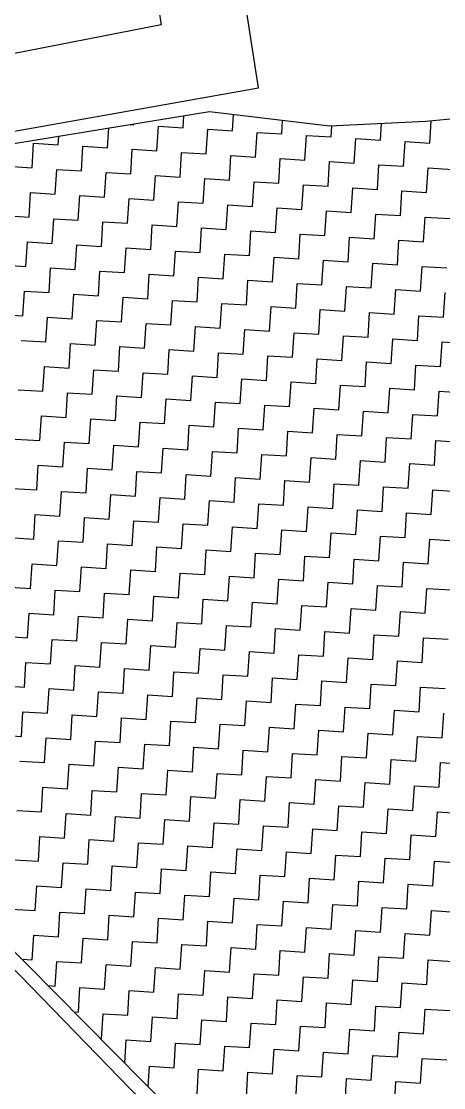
# Model space of a CAD drawing. Header units: metres. Extents: x 278801 to 279668, y 2074665 to 2075564.
# Drawn here: x 279545.5 to 279565.4, y 2075062.3 to 2075112.5 of the extents above; entities that cross this region are included whole.
import ezdxf

# ---------------------------------------------------------------- set-up
doc = ezdxf.new("R2010")
doc.units = ezdxf.units.M
doc.layers.add('POLY_HATCH', color=12, linetype='Continuous')
doc.layers.add('POLY_ROAD', color=30, linetype='Continuous')

msp = doc.modelspace()

# ---------------------------------------------------------------- linework, layer by layer
at = {"layer": 'POLY_HATCH'}
for p, q in [((279521.397, 2075102.911), (279554.375, 2075108.286)), ((279554.375, 2075108.286), (279560.022, 2075107.605)), ((279560.022, 2075107.605), (279564.573, 2075107.825)), ((279564.573, 2075107.825), (279568.504, 2075108.21)), ((279553.365, 2075060.42), (279516.886, 2075097.272))]:
    msp.add_line(p, q, dxfattribs=at)
at = {"layer": 'POLY_HATCH', "linetype": 'Continuous'}
for p, q in [((279553.13, 2075107.522), (279553.166, 2075108.089)), ((279555.454, 2075107.377), (279555.502, 2075108.15)), ((279557.778, 2075107.232), (279557.818, 2075107.871)), ((279564.75, 2075106.797), (279564.815, 2075107.849)), ((279549.572, 2075106.577), (279549.63, 2075107.513)), ((279550.638, 2075107.677), (279550.806, 2075107.667)), ((279550.806, 2075107.667), (279550.809, 2075107.705)), ((279551.896, 2075106.432), (279551.968, 2075107.594)), ((279551.968, 2075107.594), (279553.13, 2075107.522)), ((279554.22, 2075106.287), (279554.292, 2075107.449)), ((279554.292, 2075107.449), (279555.454, 2075107.377)), ((279556.544, 2075106.142), (279556.616, 2075107.304)), ((279556.616, 2075107.304), (279557.778, 2075107.232)), ((279560.102, 2075107.087), (279560.135, 2075107.61)), ((279562.426, 2075106.942), (279562.475, 2075107.723)), ((279546.013, 2075105.633), (279546.086, 2075106.795)), ((279546.086, 2075106.795), (279547.248, 2075106.722)), ((279547.248, 2075106.722), (279547.273, 2075107.129)), ((279558.868, 2075105.997), (279558.94, 2075107.159)), ((279558.94, 2075107.159), (279560.102, 2075107.087)), ((279561.191, 2075105.852), (279561.264, 2075107.014)), ((279561.264, 2075107.014), (279562.426, 2075106.942)), ((279563.515, 2075105.707), (279563.588, 2075106.869)), ((279563.588, 2075106.869), (279564.75, 2075106.797)), ((279548.337, 2075105.488), (279548.41, 2075106.65)), ((279548.41, 2075106.65), (279549.572, 2075106.577)), ((279550.661, 2075105.343), (279550.734, 2075106.505)), ((279550.734, 2075106.505), (279551.896, 2075106.432)), ((279552.985, 2075105.198), (279553.058, 2075106.36)), ((279553.058, 2075106.36), (279554.22, 2075106.287)), ((279555.309, 2075105.053), (279555.382, 2075106.215)), ((279555.382, 2075106.215), (279556.544, 2075106.142)), ((279557.633, 2075104.908), (279557.706, 2075106.07)), ((279557.706, 2075106.07), (279558.868, 2075105.997)), ((279559.957, 2075104.763), (279560.029, 2075105.925)), ((279560.029, 2075105.925), (279561.191, 2075105.852)), ((279562.281, 2075104.618), (279562.353, 2075105.78)), ((279562.353, 2075105.78), (279563.515, 2075105.707)), ((279544.852, 2075105.705), (279546.013, 2075105.633)), ((279547.103, 2075104.398), (279547.175, 2075105.56)), ((279547.175, 2075105.56), (279548.337, 2075105.488)), ((279549.427, 2075104.253), (279549.499, 2075105.415)), ((279549.499, 2075105.415), (279550.661, 2075105.343)), ((279551.751, 2075104.108), (279551.823, 2075105.27)), ((279551.823, 2075105.27), (279552.985, 2075105.198)), ((279564.605, 2075104.473), (279564.677, 2075105.635)), ((279564.677, 2075105.635), (279565.839, 2075105.562)), ((279554.075, 2075103.963), (279554.147, 2075105.125)), ((279554.147, 2075105.125), (279555.309, 2075105.053)), ((279556.399, 2075103.818), (279556.471, 2075104.98)), ((279556.471, 2075104.98), (279557.633, 2075104.908)), ((279558.723, 2075103.673), (279558.795, 2075104.835)), ((279558.795, 2075104.835), (279559.957, 2075104.763)), ((279545.869, 2075103.309), (279545.941, 2075104.471)), ((279545.941, 2075104.471), (279547.103, 2075104.398)), ((279548.192, 2075103.164), (279548.265, 2075104.326)), ((279548.265, 2075104.326), (279549.427, 2075104.253)), ((279561.046, 2075103.529), (279561.119, 2075104.69)), ((279561.119, 2075104.69), (279562.281, 2075104.618)), ((279563.37, 2075103.384), (279563.443, 2075104.545)), ((279563.443, 2075104.545), (279564.605, 2075104.473)), ((279550.516, 2075103.019), (279550.589, 2075104.181)), ((279550.589, 2075104.181), (279551.751, 2075104.108)), ((279552.84, 2075102.874), (279552.913, 2075104.036)), ((279552.913, 2075104.036), (279554.075, 2075103.963)), ((279555.164, 2075102.729), (279555.237, 2075103.891)), ((279555.237, 2075103.891), (279556.399, 2075103.818)), ((279557.488, 2075102.584), (279557.561, 2075103.746)), ((279557.561, 2075103.746), (279558.723, 2075103.673)), ((279544.707, 2075103.381), (279545.869, 2075103.309)), ((279546.958, 2075102.074), (279547.03, 2075103.236)), ((279547.03, 2075103.236), (279548.192, 2075103.164)), ((279559.812, 2075102.439), (279559.885, 2075103.601)), ((279559.885, 2075103.601), (279561.046, 2075103.529)), ((279562.136, 2075102.294), (279562.208, 2075103.456)), ((279562.208, 2075103.456), (279563.37, 2075103.384)), ((279564.46, 2075102.149), (279564.532, 2075103.311)), ((279564.532, 2075103.311), (279565.694, 2075103.239)), ((279549.282, 2075101.929), (279549.354, 2075103.091)), ((279549.354, 2075103.091), (279550.516, 2075103.019)), ((279551.606, 2075101.784), (279551.678, 2075102.946)), ((279551.678, 2075102.946), (279552.84, 2075102.874)), ((279553.93, 2075101.639), (279554.002, 2075102.801)), ((279554.002, 2075102.801), (279555.164, 2075102.729)), ((279556.254, 2075101.495), (279556.326, 2075102.656)), ((279556.326, 2075102.656), (279557.488, 2075102.584)), ((279558.578, 2075101.35), (279558.65, 2075102.512)), ((279558.65, 2075102.512), (279559.812, 2075102.439)), ((279560.902, 2075101.205), (279560.974, 2075102.367)), ((279560.974, 2075102.367), (279562.136, 2075102.294)), ((279563.225, 2075101.06), (279563.298, 2075102.222)), ((279563.298, 2075102.222), (279564.46, 2075102.149)), ((279545.724, 2075100.985), (279545.796, 2075102.147)), ((279545.796, 2075102.147), (279546.958, 2075102.074)), ((279548.047, 2075100.84), (279548.12, 2075102.002)), ((279548.12, 2075102.002), (279549.282, 2075101.929)), ((279550.371, 2075100.695), (279550.444, 2075101.857)), ((279550.444, 2075101.857), (279551.606, 2075101.784)), ((279552.695, 2075100.55), (279552.768, 2075101.712)), ((279552.768, 2075101.712), (279553.93, 2075101.639)), ((279555.019, 2075100.405), (279555.092, 2075101.567)), ((279555.092, 2075101.567), (279556.254, 2075101.495)), ((279557.343, 2075100.26), (279557.416, 2075101.422)), ((279557.416, 2075101.422), (279558.578, 2075101.35)), ((279559.667, 2075100.115), (279559.74, 2075101.277)), ((279559.74, 2075101.277), (279560.902, 2075101.205)), ((279544.562, 2075101.057), (279545.724, 2075100.985)), ((279546.813, 2075099.75), (279546.885, 2075100.912)), ((279546.885, 2075100.912), (279548.047, 2075100.84)), ((279549.137, 2075099.606), (279549.209, 2075100.767)), ((279549.209, 2075100.767), (279550.371, 2075100.695)), ((279561.991, 2075099.97), (279562.063, 2075101.132)), ((279562.063, 2075101.132), (279563.225, 2075101.06)), ((279564.315, 2075099.825), (279564.387, 2075100.987)), ((279564.387, 2075100.987), (279565.549, 2075100.915)), ((279551.461, 2075099.461), (279551.533, 2075100.622)), ((279551.533, 2075100.622), (279552.695, 2075100.55)), ((279553.785, 2075099.316), (279553.857, 2075100.478)), ((279553.857, 2075100.478), (279555.019, 2075100.405)), ((279556.109, 2075099.171), (279556.181, 2075100.333)), ((279556.181, 2075100.333), (279557.343, 2075100.26)), ((279545.579, 2075098.661), (279545.651, 2075099.823)), ((279545.651, 2075099.823), (279546.813, 2075099.75)), ((279558.433, 2075099.026), (279558.505, 2075100.188)), ((279558.505, 2075100.188), (279559.667, 2075100.115)), ((279560.757, 2075098.881), (279560.829, 2075100.043)), ((279560.829, 2075100.043), (279561.991, 2075099.97)), ((279563.08, 2075098.736), (279563.153, 2075099.898)), ((279563.153, 2075099.898), (279564.315, 2075099.825)), ((279565.404, 2075098.591), (279565.477, 2075099.753)), ((279547.902, 2075098.516), (279547.975, 2075099.678)), ((279547.975, 2075099.678), (279549.137, 2075099.606)), ((279550.226, 2075098.371), (279550.299, 2075099.533)), ((279550.299, 2075099.533), (279551.461, 2075099.461)), ((279552.55, 2075098.226), (279552.623, 2075099.388)), ((279552.623, 2075099.388), (279553.785, 2075099.316)), ((279554.874, 2075098.081), (279554.947, 2075099.243)), ((279554.947, 2075099.243), (279556.109, 2075099.171)), ((279544.417, 2075098.733), (279545.579, 2075098.661)), ((279557.198, 2075097.936), (279557.271, 2075099.098)), ((279557.271, 2075099.098), (279558.433, 2075099.026)), ((279559.522, 2075097.791), (279559.595, 2075098.953)), ((279559.595, 2075098.953), (279560.757, 2075098.881)), ((279561.846, 2075097.646), (279561.919, 2075098.808)), ((279561.919, 2075098.808), (279563.08, 2075098.736)), ((279546.668, 2075097.427), (279546.741, 2075098.589)), ((279546.741, 2075098.589), (279547.902, 2075098.516)), ((279548.992, 2075097.282), (279549.064, 2075098.444)), ((279549.064, 2075098.444), (279550.226, 2075098.371)), ((279551.316, 2075097.137), (279551.388, 2075098.299)), ((279551.388, 2075098.299), (279552.55, 2075098.226)), ((279564.17, 2075097.501), (279564.242, 2075098.663)), ((279564.242, 2075098.663), (279565.404, 2075098.591)), ((279553.64, 2075096.992), (279553.712, 2075098.154)), ((279553.712, 2075098.154), (279554.874, 2075098.081)), ((279555.964, 2075096.847), (279556.036, 2075098.009)), ((279556.036, 2075098.009), (279557.198, 2075097.936)), ((279558.288, 2075096.702), (279558.36, 2075097.864)), ((279558.36, 2075097.864), (279559.522, 2075097.791)), ((279560.612, 2075096.557), (279560.684, 2075097.719)), ((279560.684, 2075097.719), (279561.846, 2075097.646)), ((279545.506, 2075097.499), (279546.668, 2075097.427)), ((279547.758, 2075096.192), (279547.83, 2075097.354)), ((279547.83, 2075097.354), (279548.992, 2075097.282)), ((279550.081, 2075096.047), (279550.154, 2075097.209)), ((279550.154, 2075097.209), (279551.316, 2075097.137)), ((279562.935, 2075096.412), (279563.008, 2075097.574)), ((279563.008, 2075097.574), (279564.17, 2075097.501)), ((279565.259, 2075096.267), (279565.332, 2075097.429)), ((279565.332, 2075097.429), (279566.494, 2075097.356)), ((279552.405, 2075095.902), (279552.478, 2075097.064)), ((279552.478, 2075097.064), (279553.64, 2075096.992)), ((279554.729, 2075095.757), (279554.802, 2075096.919)), ((279554.802, 2075096.919), (279555.964, 2075096.847)), ((279557.053, 2075095.612), (279557.126, 2075096.774)), ((279557.126, 2075096.774), (279558.288, 2075096.702)), ((279546.523, 2075095.103), (279546.596, 2075096.265)), ((279546.596, 2075096.265), (279547.758, 2075096.192)), ((279559.377, 2075095.467), (279559.45, 2075096.629)), ((279559.45, 2075096.629), (279560.612, 2075096.557)), ((279561.701, 2075095.322), (279561.774, 2075096.484)), ((279561.774, 2075096.484), (279562.935, 2075096.412)), ((279564.025, 2075095.177), (279564.097, 2075096.339)), ((279564.097, 2075096.339), (279565.259, 2075096.267)), ((279548.847, 2075094.958), (279548.919, 2075096.12)), ((279548.919, 2075096.12), (279550.081, 2075096.047)), ((279551.171, 2075094.813), (279551.243, 2075095.975)), ((279551.243, 2075095.975), (279552.405, 2075095.902)), ((279553.495, 2075094.668), (279553.567, 2075095.83)), ((279553.567, 2075095.83), (279554.729, 2075095.757)), ((279555.819, 2075094.523), (279555.891, 2075095.685)), ((279555.891, 2075095.685), (279557.053, 2075095.612)), ((279545.361, 2075095.175), (279546.523, 2075095.103)), ((279558.143, 2075094.378), (279558.215, 2075095.54)), ((279558.215, 2075095.54), (279559.377, 2075095.467)), ((279560.467, 2075094.233), (279560.539, 2075095.395)), ((279560.539, 2075095.395), (279561.701, 2075095.322)), ((279562.791, 2075094.088), (279562.863, 2075095.25)), ((279562.863, 2075095.25), (279564.025, 2075095.177)), ((279547.613, 2075093.868), (279547.685, 2075095.03)), ((279547.685, 2075095.03), (279548.847, 2075094.958)), ((279549.936, 2075093.723), (279550.009, 2075094.885)), ((279550.009, 2075094.885), (279551.171, 2075094.813)), ((279552.26, 2075093.578), (279552.333, 2075094.74)), ((279552.333, 2075094.74), (279553.495, 2075094.668)), ((279565.114, 2075093.943), (279565.187, 2075095.105)), ((279565.187, 2075095.105), (279566.349, 2075095.032)), ((279554.584, 2075093.433), (279554.657, 2075094.595)), ((279554.657, 2075094.595), (279555.819, 2075094.523)), ((279556.908, 2075093.288), (279556.981, 2075094.45)), ((279556.981, 2075094.45), (279558.143, 2075094.378)), ((279559.232, 2075093.143), (279559.305, 2075094.305)), ((279559.305, 2075094.305), (279560.467, 2075094.233)), ((279561.556, 2075092.998), (279561.629, 2075094.16)), ((279561.629, 2075094.16), (279562.791, 2075094.088)), ((279546.378, 2075092.779), (279546.451, 2075093.941)), ((279546.451, 2075093.941), (279547.613, 2075093.868)), ((279548.702, 2075092.634), (279548.775, 2075093.796)), ((279548.775, 2075093.796), (279549.936, 2075093.723)), ((279563.88, 2075092.853), (279563.952, 2075094.015)), ((279563.952, 2075094.015), (279565.114, 2075093.943)), ((279551.026, 2075092.489), (279551.098, 2075093.651)), ((279551.098, 2075093.651), (279552.26, 2075093.578)), ((279553.35, 2075092.344), (279553.422, 2075093.506)), ((279553.422, 2075093.506), (279554.584, 2075093.433)), ((279555.674, 2075092.199), (279555.746, 2075093.361)), ((279555.746, 2075093.361), (279556.908, 2075093.288)), ((279557.998, 2075092.054), (279558.07, 2075093.216)), ((279558.07, 2075093.216), (279559.232, 2075093.143)), ((279545.216, 2075092.851), (279546.378, 2075092.779)), ((279547.468, 2075091.544), (279547.54, 2075092.706)), ((279547.54, 2075092.706), (279548.702, 2075092.634)), ((279560.322, 2075091.909), (279560.394, 2075093.071)), ((279560.394, 2075093.071), (279561.556, 2075092.998)), ((279562.646, 2075091.764), (279562.718, 2075092.926)), ((279562.718, 2075092.926), (279563.88, 2075092.853)), ((279564.969, 2075091.619), (279565.042, 2075092.781)), ((279565.042, 2075092.781), (279566.204, 2075092.708)), ((279549.792, 2075091.399), (279549.864, 2075092.561)), ((279549.864, 2075092.561), (279551.026, 2075092.489)), ((279552.115, 2075091.254), (279552.188, 2075092.416)), ((279552.188, 2075092.416), (279553.35, 2075092.344)), ((279554.439, 2075091.109), (279554.512, 2075092.271)), ((279554.512, 2075092.271), (279555.674, 2075092.199)), ((279556.763, 2075090.964), (279556.836, 2075092.126)), ((279556.836, 2075092.126), (279557.998, 2075092.054)), ((279559.087, 2075090.819), (279559.16, 2075091.981)), ((279559.16, 2075091.981), (279560.322, 2075091.909)), ((279561.411, 2075090.674), (279561.484, 2075091.836)), ((279561.484, 2075091.836), (279562.646, 2075091.764)), ((279563.735, 2075090.529), (279563.808, 2075091.691)), ((279563.808, 2075091.691), (279564.969, 2075091.619)), ((279546.233, 2075090.455), (279546.306, 2075091.617)), ((279546.306, 2075091.617), (279547.468, 2075091.544)), ((279548.557, 2075090.31), (279548.63, 2075091.472)), ((279548.63, 2075091.472), (279549.792, 2075091.399)), ((279550.881, 2075090.165), (279550.953, 2075091.327)), ((279550.953, 2075091.327), (279552.115, 2075091.254)), ((279553.205, 2075090.02), (279553.277, 2075091.182)), ((279553.277, 2075091.182), (279554.439, 2075091.109)), ((279555.529, 2075089.875), (279555.601, 2075091.037)), ((279555.601, 2075091.037), (279556.763, 2075090.964)), ((279557.853, 2075089.73), (279557.925, 2075090.892)), ((279557.925, 2075090.892), (279559.087, 2075090.819)), ((279560.177, 2075089.585), (279560.249, 2075090.747)), ((279560.249, 2075090.747), (279561.411, 2075090.674)), ((279545.071, 2075090.527), (279546.233, 2075090.455)), ((279547.323, 2075089.22), (279547.395, 2075090.382)), ((279547.395, 2075090.382), (279548.557, 2075090.31)), ((279549.647, 2075089.075), (279549.719, 2075090.237)), ((279549.719, 2075090.237), (279550.881, 2075090.165)), ((279562.501, 2075089.44), (279562.573, 2075090.602)), ((279562.573, 2075090.602), (279563.735, 2075090.529)), ((279564.825, 2075089.295), (279564.897, 2075090.457)), ((279564.897, 2075090.457), (279566.059, 2075090.385)), ((279551.97, 2075088.93), (279552.043, 2075090.092)), ((279552.043, 2075090.092), (279553.205, 2075090.02)), ((279554.294, 2075088.785), (279554.367, 2075089.947)), ((279554.367, 2075089.947), (279555.529, 2075089.875)), ((279556.618, 2075088.64), (279556.691, 2075089.802)), ((279556.691, 2075089.802), (279557.853, 2075089.73)), ((279558.942, 2075088.496), (279559.015, 2075089.657)), ((279559.015, 2075089.657), (279560.177, 2075089.585)), ((279546.088, 2075088.131), (279546.161, 2075089.293)), ((279546.161, 2075089.293), (279547.323, 2075089.22)), ((279548.412, 2075087.986), (279548.485, 2075089.148)), ((279548.485, 2075089.148), (279549.647, 2075089.075)), ((279561.266, 2075088.351), (279561.339, 2075089.512)), ((279561.339, 2075089.512), (279562.501, 2075089.44)), ((279563.59, 2075088.206), (279563.663, 2075089.368)), ((279563.663, 2075089.368), (279564.825, 2075089.295)), ((279550.736, 2075087.841), (279550.808, 2075089.003)), ((279550.808, 2075089.003), (279551.97, 2075088.93)), ((279553.06, 2075087.696), (279553.132, 2075088.858)), ((279553.132, 2075088.858), (279554.294, 2075088.785)), ((279555.384, 2075087.551), (279555.456, 2075088.713)), ((279555.456, 2075088.713), (279556.618, 2075088.64)), ((279544.926, 2075088.203), (279546.088, 2075088.131)), ((279557.708, 2075087.406), (279557.78, 2075088.568)), ((279557.78, 2075088.568), (279558.942, 2075088.496)), ((279560.032, 2075087.261), (279560.104, 2075088.423)), ((279560.104, 2075088.423), (279561.266, 2075088.351)), ((279562.356, 2075087.116), (279562.428, 2075088.278)), ((279562.428, 2075088.278), (279563.59, 2075088.206)), ((279564.68, 2075086.971), (279564.752, 2075088.133)), ((279564.752, 2075088.133), (279565.914, 2075088.061)), ((279547.178, 2075086.896), (279547.25, 2075088.058)), ((279547.25, 2075088.058), (279548.412, 2075087.986)), ((279549.502, 2075086.751), (279549.574, 2075087.913)), ((279549.574, 2075087.913), (279550.736, 2075087.841)), ((279551.825, 2075086.606), (279551.898, 2075087.768)), ((279551.898, 2075087.768), (279553.06, 2075087.696)), ((279554.149, 2075086.462), (279554.222, 2075087.623)), ((279554.222, 2075087.623), (279555.384, 2075087.551)), ((279556.473, 2075086.317), (279556.546, 2075087.479)), ((279556.546, 2075087.479), (279557.708, 2075087.406)), ((279558.797, 2075086.172), (279558.87, 2075087.334)), ((279558.87, 2075087.334), (279560.032, 2075087.261)), ((279561.121, 2075086.027), (279561.194, 2075087.189)), ((279561.194, 2075087.189), (279562.356, 2075087.116)), ((279545.943, 2075085.807), (279546.016, 2075086.969)), ((279546.016, 2075086.969), (279547.178, 2075086.896)), ((279548.267, 2075085.662), (279548.34, 2075086.824)), ((279548.34, 2075086.824), (279549.502, 2075086.751)), ((279550.591, 2075085.517), (279550.664, 2075086.679)), ((279550.664, 2075086.679), (279551.825, 2075086.606)), ((279563.445, 2075085.882), (279563.518, 2075087.044)), ((279563.518, 2075087.044), (279564.68, 2075086.971)), ((279552.915, 2075085.372), (279552.987, 2075086.534)), ((279552.987, 2075086.534), (279554.149, 2075086.462)), ((279555.239, 2075085.227), (279555.311, 2075086.389)), ((279555.311, 2075086.389), (279556.473, 2075086.317)), ((279557.563, 2075085.082), (279557.635, 2075086.244)), ((279557.635, 2075086.244), (279558.797, 2075086.172)), ((279544.781, 2075085.879), (279545.943, 2075085.807)), ((279547.033, 2075084.572), (279547.105, 2075085.734)), ((279547.105, 2075085.734), (279548.267, 2075085.662)), ((279559.887, 2075084.937), (279559.959, 2075086.099)), ((279559.959, 2075086.099), (279561.121, 2075086.027)), ((279562.211, 2075084.792), (279562.283, 2075085.954)), ((279562.283, 2075085.954), (279563.445, 2075085.882)), ((279564.535, 2075084.647), (279564.607, 2075085.809)), ((279564.607, 2075085.809), (279565.769, 2075085.737)), ((279549.357, 2075084.428), (279549.429, 2075085.589)), ((279549.429, 2075085.589), (279550.591, 2075085.517)), ((279551.681, 2075084.283), (279551.753, 2075085.445)), ((279551.753, 2075085.445), (279552.915, 2075085.372)), ((279554.004, 2075084.138), (279554.077, 2075085.3)), ((279554.077, 2075085.3), (279555.239, 2075085.227)), ((279556.328, 2075083.993), (279556.401, 2075085.155)), ((279556.401, 2075085.155), (279557.563, 2075085.082)), ((279545.798, 2075083.483), (279545.871, 2075084.645)), ((279545.871, 2075084.645), (279547.033, 2075084.572)), ((279558.652, 2075083.848), (279558.725, 2075085.01)), ((279558.725, 2075085.01), (279559.887, 2075084.937)), ((279560.976, 2075083.703), (279561.049, 2075084.865)), ((279561.049, 2075084.865), (279562.211, 2075084.792)), ((279563.3, 2075083.558), (279563.373, 2075084.72)), ((279563.373, 2075084.72), (279564.535, 2075084.647)), ((279548.122, 2075083.338), (279548.195, 2075084.5)), ((279548.195, 2075084.5), (279549.357, 2075084.428)), ((279550.446, 2075083.193), (279550.519, 2075084.355)), ((279550.519, 2075084.355), (279551.681, 2075084.283)), ((279552.77, 2075083.048), (279552.842, 2075084.21)), ((279552.842, 2075084.21), (279554.004, 2075084.138)), ((279555.094, 2075082.903), (279555.166, 2075084.065)), ((279555.166, 2075084.065), (279556.328, 2075083.993)), ((279557.418, 2075082.758), (279557.49, 2075083.92)), ((279557.49, 2075083.92), (279558.652, 2075083.848)), ((279559.742, 2075082.613), (279559.814, 2075083.775)), ((279559.814, 2075083.775), (279560.976, 2075083.703)), ((279562.066, 2075082.468), (279562.138, 2075083.63)), ((279562.138, 2075083.63), (279563.3, 2075083.558)), ((279544.636, 2075083.556), (279545.798, 2075083.483)), ((279546.888, 2075082.249), (279546.96, 2075083.411)), ((279546.96, 2075083.411), (279548.122, 2075083.338)), ((279549.212, 2075082.104), (279549.284, 2075083.266)), ((279549.284, 2075083.266), (279550.446, 2075083.193)), ((279551.536, 2075081.959), (279551.608, 2075083.121)), ((279551.608, 2075083.121), (279552.77, 2075083.048)), ((279564.39, 2075082.323), (279564.462, 2075083.485)), ((279564.462, 2075083.485), (279565.624, 2075083.413)), ((279553.859, 2075081.814), (279553.932, 2075082.976)), ((279553.932, 2075082.976), (279555.094, 2075082.903)), ((279556.183, 2075081.669), (279556.256, 2075082.831)), ((279556.256, 2075082.831), (279557.418, 2075082.758)), ((279558.507, 2075081.524), (279558.58, 2075082.686)), ((279558.58, 2075082.686), (279559.742, 2075082.613)), ((279545.653, 2075081.159), (279545.726, 2075082.321)), ((279545.726, 2075082.321), (279546.888, 2075082.249)), ((279547.977, 2075081.014), (279548.05, 2075082.176)), ((279548.05, 2075082.176), (279549.212, 2075082.104)), ((279560.831, 2075081.379), (279560.904, 2075082.541)), ((279560.904, 2075082.541), (279562.066, 2075082.468)), ((279563.155, 2075081.234), (279563.228, 2075082.396)), ((279563.228, 2075082.396), (279564.39, 2075082.323)), ((279550.301, 2075080.869), (279550.374, 2075082.031)), ((279550.374, 2075082.031), (279551.536, 2075081.959)), ((279552.625, 2075080.724), (279552.698, 2075081.886)), ((279552.698, 2075081.886), (279553.859, 2075081.814)), ((279554.949, 2075080.579), (279555.021, 2075081.741)), ((279555.021, 2075081.741), (279556.183, 2075081.669)), ((279557.273, 2075080.434), (279557.345, 2075081.596)), ((279557.345, 2075081.596), (279558.507, 2075081.524)), ((279544.491, 2075081.232), (279545.653, 2075081.159)), ((279559.597, 2075080.289), (279559.669, 2075081.451)), ((279559.669, 2075081.451), (279560.831, 2075081.379)), ((279561.921, 2075080.144), (279561.993, 2075081.306)), ((279561.993, 2075081.306), (279563.155, 2075081.234)), ((279564.245, 2075079.999), (279564.317, 2075081.161)), ((279564.317, 2075081.161), (279565.479, 2075081.089)), ((279546.743, 2075079.925), (279546.815, 2075081.087)), ((279546.815, 2075081.087), (279547.977, 2075081.014)), ((279549.067, 2075079.78), (279549.139, 2075080.942)), ((279549.139, 2075080.942), (279550.301, 2075080.869)), ((279551.391, 2075079.635), (279551.463, 2075080.797)), ((279551.463, 2075080.797), (279552.625, 2075080.724)), ((279553.715, 2075079.49), (279553.787, 2075080.652)), ((279553.787, 2075080.652), (279554.949, 2075080.579)), ((279556.038, 2075079.345), (279556.111, 2075080.507)), ((279556.111, 2075080.507), (279557.273, 2075080.434)), ((279558.362, 2075079.2), (279558.435, 2075080.362)), ((279558.435, 2075080.362), (279559.597, 2075080.289)), ((279560.686, 2075079.055), (279560.759, 2075080.217)), ((279560.759, 2075080.217), (279561.921, 2075080.144)), ((279545.508, 2075078.835), (279545.581, 2075079.997)), ((279545.581, 2075079.997), (279546.743, 2075079.925)), ((279547.832, 2075078.69), (279547.905, 2075079.852)), ((279547.905, 2075079.852), (279549.067, 2075079.78)), ((279550.156, 2075078.545), (279550.229, 2075079.707)), ((279550.229, 2075079.707), (279551.391, 2075079.635)), ((279563.01, 2075078.91), (279563.083, 2075080.072)), ((279563.083, 2075080.072), (279564.245, 2075079.999)), ((279565.334, 2075078.765), (279565.407, 2075079.927)), ((279552.48, 2075078.4), (279552.553, 2075079.562)), ((279552.553, 2075079.562), (279553.715, 2075079.49)), ((279554.804, 2075078.255), (279554.876, 2075079.417)), ((279554.876, 2075079.417), (279556.038, 2075079.345)), ((279557.128, 2075078.11), (279557.2, 2075079.272)), ((279557.2, 2075079.272), (279558.362, 2075079.2)), ((279559.452, 2075077.965), (279559.524, 2075079.127)), ((279559.524, 2075079.127), (279560.686, 2075079.055)), ((279544.346, 2075078.908), (279545.508, 2075078.835)), ((279546.598, 2075077.601), (279546.67, 2075078.763)), ((279546.67, 2075078.763), (279547.832, 2075078.69)), ((279548.922, 2075077.456), (279548.994, 2075078.618)), ((279548.994, 2075078.618), (279550.156, 2075078.545)), ((279561.776, 2075077.82), (279561.848, 2075078.982)), ((279561.848, 2075078.982), (279563.01, 2075078.91)), ((279564.1, 2075077.675), (279564.172, 2075078.837)), ((279564.172, 2075078.837), (279565.334, 2075078.765)), ((279551.246, 2075077.311), (279551.318, 2075078.473)), ((279551.318, 2075078.473), (279552.48, 2075078.4)), ((279553.57, 2075077.166), (279553.642, 2075078.328)), ((279553.642, 2075078.328), (279554.804, 2075078.255)), ((279555.893, 2075077.021), (279555.966, 2075078.183)), ((279555.966, 2075078.183), (279557.128, 2075078.11)), ((279545.436, 2075077.673), (279546.598, 2075077.601)), ((279558.217, 2075076.876), (279558.29, 2075078.038)), ((279558.29, 2075078.038), (279559.452, 2075077.965)), ((279560.541, 2075076.731), (279560.614, 2075077.893)), ((279560.614, 2075077.893), (279561.776, 2075077.82)), ((279562.865, 2075076.586), (279562.938, 2075077.748)), ((279562.938, 2075077.748), (279564.1, 2075077.675)), ((279565.189, 2075076.441), (279565.262, 2075077.603)), ((279565.262, 2075077.603), (279566.424, 2075077.53)), ((279547.687, 2075076.366), (279547.76, 2075077.528)), ((279547.76, 2075077.528), (279548.922, 2075077.456)), ((279550.011, 2075076.221), (279550.084, 2075077.383)), ((279550.084, 2075077.383), (279551.246, 2075077.311)), ((279552.335, 2075076.076), (279552.408, 2075077.238)), ((279552.408, 2075077.238), (279553.57, 2075077.166)), ((279554.659, 2075075.931), (279554.732, 2075077.093)), ((279554.732, 2075077.093), (279555.893, 2075077.021)), ((279556.983, 2075075.786), (279557.055, 2075076.948)), ((279557.055, 2075076.948), (279558.217, 2075076.876)), ((279559.307, 2075075.641), (279559.379, 2075076.803)), ((279559.379, 2075076.803), (279560.541, 2075076.731)), ((279561.631, 2075075.496), (279561.703, 2075076.658)), ((279561.703, 2075076.658), (279562.865, 2075076.586)), ((279546.453, 2075075.277), (279546.525, 2075076.439)), ((279546.525, 2075076.439), (279547.687, 2075076.366)), ((279548.777, 2075075.132), (279548.849, 2075076.294)), ((279548.849, 2075076.294), (279550.011, 2075076.221)), ((279551.101, 2075074.987), (279551.173, 2075076.149)), ((279551.173, 2075076.149), (279552.335, 2075076.076)), ((279563.955, 2075075.352), (279564.027, 2075076.513)), ((279564.027, 2075076.513), (279565.189, 2075076.441)), ((279553.425, 2075074.842), (279553.497, 2075076.004)), ((279553.497, 2075076.004), (279554.659, 2075075.931)), ((279555.748, 2075074.697), (279555.821, 2075075.859)), ((279555.821, 2075075.859), (279556.983, 2075075.786)), ((279558.072, 2075074.552), (279558.145, 2075075.714)), ((279558.145, 2075075.714), (279559.307, 2075075.641)), ((279560.396, 2075074.407), (279560.469, 2075075.569)), ((279560.469, 2075075.569), (279561.631, 2075075.496)), ((279545.291, 2075075.349), (279546.453, 2075075.277)), ((279547.542, 2075074.042), (279547.615, 2075075.204)), ((279547.615, 2075075.204), (279548.777, 2075075.132)), ((279562.72, 2075074.262), (279562.793, 2075075.424)), ((279562.793, 2075075.424), (279563.955, 2075075.352)), ((279565.044, 2075074.117), (279565.117, 2075075.279)), ((279565.117, 2075075.279), (279566.279, 2075075.207)), ((279549.866, 2075073.897), (279549.939, 2075075.059)), ((279549.939, 2075075.059), (279551.101, 2075074.987)), ((279552.19, 2075073.752), (279552.263, 2075074.914)), ((279552.263, 2075074.914), (279553.425, 2075074.842)), ((279554.514, 2075073.607), (279554.587, 2075074.769)), ((279554.587, 2075074.769), (279555.748, 2075074.697)), ((279556.838, 2075073.462), (279556.91, 2075074.624)), ((279556.91, 2075074.624), (279558.072, 2075074.552)), ((279546.308, 2075072.953), (279546.38, 2075074.115)), ((279546.38, 2075074.115), (279547.542, 2075074.042)), ((279559.162, 2075073.318), (279559.234, 2075074.479)), ((279559.234, 2075074.479), (279560.396, 2075074.407)), ((279561.486, 2075073.173), (279561.558, 2075074.335)), ((279561.558, 2075074.335), (279562.72, 2075074.262)), ((279563.81, 2075073.028), (279563.882, 2075074.19)), ((279563.882, 2075074.19), (279565.044, 2075074.117)), ((279548.632, 2075072.808), (279548.704, 2075073.97)), ((279548.704, 2075073.97), (279549.866, 2075073.897)), ((279550.956, 2075072.663), (279551.028, 2075073.825)), ((279551.028, 2075073.825), (279552.19, 2075073.752)), ((279553.28, 2075072.518), (279553.352, 2075073.68)), ((279553.352, 2075073.68), (279554.514, 2075073.607)), ((279555.604, 2075072.373), (279555.676, 2075073.535)), ((279555.676, 2075073.535), (279556.838, 2075073.462)), ((279557.927, 2075072.228), (279558, 2075073.39)), ((279558, 2075073.39), (279559.162, 2075073.318)), ((279560.251, 2075072.083), (279560.324, 2075073.245)), ((279560.324, 2075073.245), (279561.486, 2075073.173)), ((279562.575, 2075071.938), (279562.648, 2075073.1)), ((279562.648, 2075073.1), (279563.81, 2075073.028)), ((279545.146, 2075073.025), (279546.308, 2075072.953)), ((279547.397, 2075071.718), (279547.47, 2075072.88)), ((279547.47, 2075072.88), (279548.632, 2075072.808)), ((279549.721, 2075071.573), (279549.794, 2075072.735)), ((279549.794, 2075072.735), (279550.956, 2075072.663)), ((279552.045, 2075071.429), (279552.118, 2075072.59)), ((279552.118, 2075072.59), (279553.28, 2075072.518)), ((279564.899, 2075071.793), (279564.972, 2075072.955)), ((279564.972, 2075072.955), (279566.134, 2075072.883)), ((279554.369, 2075071.284), (279554.442, 2075072.446)), ((279554.442, 2075072.446), (279555.604, 2075072.373)), ((279556.693, 2075071.139), (279556.765, 2075072.301)), ((279556.765, 2075072.301), (279557.927, 2075072.228)), ((279559.017, 2075070.994), (279559.089, 2075072.156)), ((279559.089, 2075072.156), (279560.251, 2075072.083)), ((279546.163, 2075070.629), (279546.235, 2075071.791)), ((279546.235, 2075071.791), (279547.397, 2075071.718)), ((279548.487, 2075070.484), (279548.559, 2075071.646)), ((279548.559, 2075071.646), (279549.721, 2075071.573)), ((279561.341, 2075070.849), (279561.413, 2075072.011)), ((279561.413, 2075072.011), (279562.575, 2075071.938)), ((279563.665, 2075070.704), (279563.737, 2075071.866)), ((279563.737, 2075071.866), (279564.899, 2075071.793)), ((279550.811, 2075070.339), (279550.883, 2075071.501)), ((279550.883, 2075071.501), (279552.045, 2075071.429)), ((279553.135, 2075070.194), (279553.207, 2075071.356)), ((279553.207, 2075071.356), (279554.369, 2075071.284)), ((279555.459, 2075070.049), (279555.531, 2075071.211)), ((279555.531, 2075071.211), (279556.693, 2075071.139)), ((279557.782, 2075069.904), (279557.855, 2075071.066)), ((279557.855, 2075071.066), (279559.017, 2075070.994)), ((279545.001, 2075070.701), (279546.163, 2075070.629)), ((279547.252, 2075069.395), (279547.325, 2075070.556)), ((279547.325, 2075070.556), (279548.487, 2075070.484)), ((279560.106, 2075069.759), (279560.179, 2075070.921)), ((279560.179, 2075070.921), (279561.341, 2075070.849)), ((279562.43, 2075069.614), (279562.503, 2075070.776)), ((279562.503, 2075070.776), (279563.665, 2075070.704)), ((279564.754, 2075069.469), (279564.827, 2075070.631)), ((279564.827, 2075070.631), (279565.989, 2075070.559)), ((279549.576, 2075069.25), (279549.649, 2075070.412)), ((279549.649, 2075070.412), (279550.811, 2075070.339)), ((279551.9, 2075069.105), (279551.973, 2075070.267)), ((279551.973, 2075070.267), (279553.135, 2075070.194)), ((279554.224, 2075068.96), (279554.297, 2075070.122)), ((279554.297, 2075070.122), (279555.459, 2075070.049)), ((279556.548, 2075068.815), (279556.621, 2075069.977)), ((279556.621, 2075069.977), (279557.782, 2075069.904)), ((279558.872, 2075068.67), (279558.944, 2075069.832)), ((279558.944, 2075069.832), (279560.106, 2075069.759)), ((279561.196, 2075068.525), (279561.268, 2075069.687)), ((279561.268, 2075069.687), (279562.43, 2075069.614)), ((279563.52, 2075068.38), (279563.592, 2075069.542)), ((279563.592, 2075069.542), (279564.754, 2075069.469)), ((279546.018, 2075068.305), (279546.09, 2075069.467)), ((279546.09, 2075069.467), (279547.252, 2075069.395)), ((279548.342, 2075068.16), (279548.414, 2075069.322)), ((279548.414, 2075069.322), (279549.576, 2075069.25)), ((279550.666, 2075068.015), (279550.738, 2075069.177)), ((279550.738, 2075069.177), (279551.9, 2075069.105)), ((279552.99, 2075067.87), (279553.062, 2075069.032)), ((279553.062, 2075069.032), (279554.224, 2075068.96)), ((279555.314, 2075067.725), (279555.386, 2075068.887)), ((279555.386, 2075068.887), (279556.548, 2075068.815)), ((279557.638, 2075067.58), (279557.71, 2075068.742)), ((279557.71, 2075068.742), (279558.872, 2075068.67)), ((279559.961, 2075067.435), (279560.034, 2075068.597)), ((279560.034, 2075068.597), (279561.196, 2075068.525)), ((279545.53, 2075068.335), (279546.018, 2075068.305)), ((279547.107, 2075067.071), (279547.18, 2075068.233)), ((279547.18, 2075068.233), (279548.342, 2075068.16)), ((279549.431, 2075066.926), (279549.504, 2075068.088)), ((279549.504, 2075068.088), (279550.666, 2075068.015)), ((279562.285, 2075067.29), (279562.358, 2075068.452)), ((279562.358, 2075068.452), (279563.52, 2075068.38)), ((279564.609, 2075067.145), (279564.682, 2075068.307)), ((279564.682, 2075068.307), (279565.844, 2075068.235)), ((279551.755, 2075066.781), (279551.828, 2075067.943)), ((279551.828, 2075067.943), (279552.99, 2075067.87)), ((279554.079, 2075066.636), (279554.152, 2075067.798)), ((279554.152, 2075067.798), (279555.314, 2075067.725)), ((279556.403, 2075066.491), (279556.476, 2075067.653)), ((279556.476, 2075067.653), (279557.638, 2075067.58)), ((279546.761, 2075067.092), (279547.107, 2075067.071)), ((279558.727, 2075066.346), (279558.799, 2075067.508)), ((279558.799, 2075067.508), (279559.961, 2075067.435)), ((279561.051, 2075066.201), (279561.123, 2075067.363)), ((279561.123, 2075067.363), (279562.285, 2075067.29)), ((279563.375, 2075066.056), (279563.447, 2075067.218)), ((279563.447, 2075067.218), (279564.609, 2075067.145)), ((279548.197, 2075065.836), (279548.269, 2075066.998)), ((279548.269, 2075066.998), (279549.431, 2075066.926)), ((279550.521, 2075065.691), (279550.593, 2075066.853)), ((279550.593, 2075066.853), (279551.755, 2075066.781)), ((279552.845, 2075065.546), (279552.917, 2075066.708)), ((279552.917, 2075066.708), (279554.079, 2075066.636)), ((279555.169, 2075065.401), (279555.241, 2075066.563)), ((279555.241, 2075066.563), (279556.403, 2075066.491)), ((279557.493, 2075065.256), (279557.565, 2075066.418)), ((279557.565, 2075066.418), (279558.727, 2075066.346)), ((279559.816, 2075065.111), (279559.889, 2075066.273)), ((279559.889, 2075066.273), (279561.051, 2075066.201)), ((279562.14, 2075064.966), (279562.213, 2075066.128)), ((279562.213, 2075066.128), (279563.375, 2075066.056)), ((279547.991, 2075065.849), (279548.197, 2075065.836)), ((279549.286, 2075064.602), (279549.359, 2075065.764)), ((279549.359, 2075065.764), (279550.521, 2075065.691)), ((279551.61, 2075064.457), (279551.683, 2075065.619)), ((279551.683, 2075065.619), (279552.845, 2075065.546)), ((279564.464, 2075064.821), (279564.537, 2075065.983)), ((279564.537, 2075065.983), (279565.699, 2075065.911)), ((279553.934, 2075064.312), (279554.007, 2075065.474)), ((279554.007, 2075065.474), (279555.169, 2075065.401)), ((279556.258, 2075064.167), (279556.331, 2075065.329)), ((279556.331, 2075065.329), (279557.493, 2075065.256)), ((279558.582, 2075064.022), (279558.655, 2075065.184)), ((279558.655, 2075065.184), (279559.816, 2075065.111)), ((279560.906, 2075063.877), (279560.978, 2075065.039)), ((279560.978, 2075065.039), (279562.14, 2075064.966)), ((279549.222, 2075064.606), (279549.286, 2075064.602)), ((279550.38, 2075063.436), (279550.448, 2075064.529)), ((279550.448, 2075064.529), (279551.61, 2075064.457)), ((279563.23, 2075063.732), (279563.302, 2075064.894)), ((279563.302, 2075064.894), (279564.464, 2075064.821)), ((279552.7, 2075063.222), (279552.772, 2075064.384)), ((279552.772, 2075064.384), (279553.934, 2075064.312)), ((279555.024, 2075063.077), (279555.096, 2075064.239)), ((279555.096, 2075064.239), (279556.258, 2075064.167)), ((279557.348, 2075062.932), (279557.42, 2075064.094)), ((279557.42, 2075064.094), (279558.582, 2075064.022)), ((279559.671, 2075062.787), (279559.744, 2075063.949)), ((279559.744, 2075063.949), (279560.906, 2075063.877)), ((279561.995, 2075062.642), (279562.068, 2075063.804)), ((279562.068, 2075063.804), (279563.23, 2075063.732)), ((279564.319, 2075062.497), (279564.392, 2075063.659)), ((279564.392, 2075063.659), (279565.554, 2075063.587)), ((279551.477, 2075062.327), (279551.538, 2075063.295)), ((279551.538, 2075063.295), (279552.7, 2075063.222)), ((279553.789, 2075061.988), (279553.862, 2075063.15)), ((279553.862, 2075063.15), (279555.024, 2075063.077)), ((279556.113, 2075061.843), (279556.186, 2075063.005)), ((279556.186, 2075063.005), (279557.348, 2075062.932)), ((279558.437, 2075061.698), (279558.51, 2075062.86)), ((279558.51, 2075062.86), (279559.671, 2075062.787)), ((279560.761, 2075061.553), (279560.833, 2075062.715)), ((279560.833, 2075062.715), (279561.995, 2075062.642)), ((279563.085, 2075061.408), (279563.157, 2075062.57)), ((279563.157, 2075062.57), (279564.319, 2075062.497))]:
    msp.add_line(p, q, dxfattribs=at)
at = {"layer": 'POLY_ROAD'}
for p, q in [((279556.682, 2075109.402), (279546.578, 2075175.279)), ((279548.562, 2075135.392), (279552.096, 2075112.38)), ((279552.096, 2075112.38), (279504.152, 2075103.002)), ((279512.438, 2075101.545), (279556.682, 2075109.402)), ((279553, 2075059.794), (279512.438, 2075101.545))]:
    msp.add_line(p, q, dxfattribs=at)

doc.saveas('drawing.dxf')
